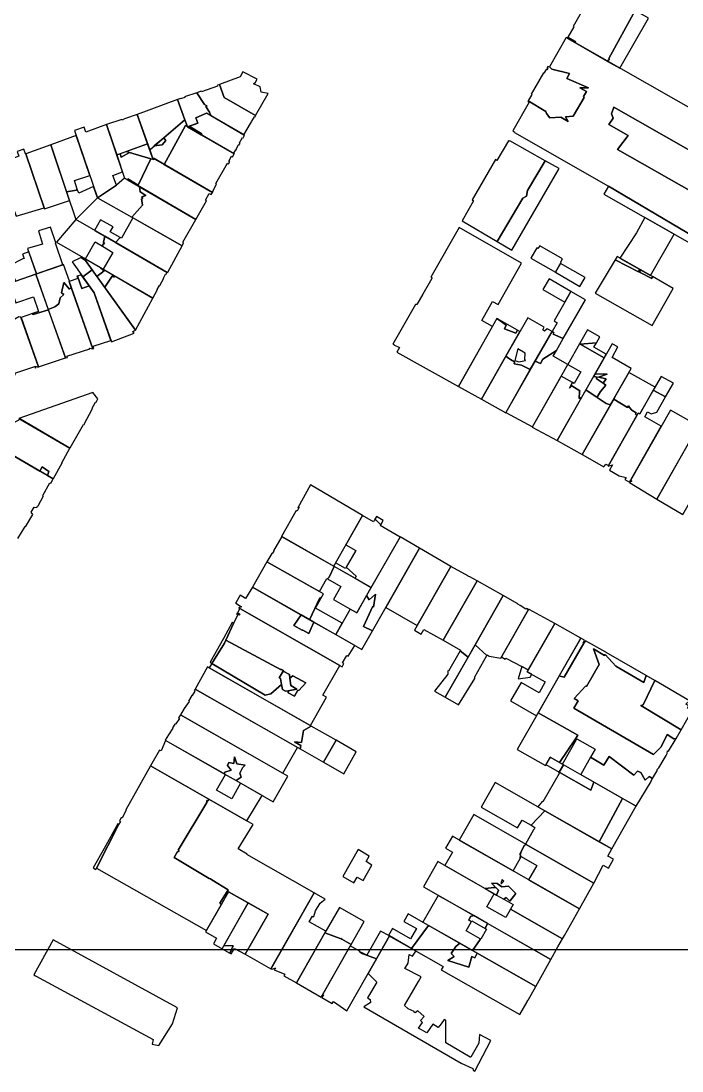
# Model space of a CAD drawing. Header units: metres. Extents: x -20 to 432, y -24 to 322.
# Drawn here: x 137.3 to 265.9, y -23.6 to 180.8 of the extents above; entities that cross this region are included whole.
import ezdxf

# ---------------------------------------------------------------- set-up
doc = ezdxf.new("R2010")
doc.units = ezdxf.units.M

msp = doc.modelspace()

# ---------------------------------------------------------------- linework, layer by layer
for points in [[(0, 0), (400, 0), (400, 300), (0, 300)], [(244.8594, 179.6563), (243.6953, 177.5938), (245.1797, 176.7813), (245.0703, 176.5625), (251.3984, 172.9688), (251.8125, 173.3125), (251.6641, 173.4688), (256.8359, 182.8125), (249.0469, 187.25), (248.9219, 187.0313), (249.0156, 186.9688), (247.6875, 184.625), (247.6016, 184.6875), (244.7734, 179.6875), (244.8594, 179.6563)], [(251.8125, 173.3125), (251.3984, 172.9688), (253.8359, 171.5938), (259.3906, 181.3438), (256.8359, 182.8125), (251.6641, 173.4688), (251.8125, 173.3125)], [(243.5938, 177.4063), (245.0703, 176.5625), (245.1797, 176.7813), (243.6953, 177.5938), (243.5938, 177.4063)], [(244.7578, 162.2188), (246.8672, 165.9063), (246.7734, 166.0625), (247.3281, 167.0625), (246.0703, 167.7813), (247.7344, 167.7813), (243.5234, 169.5938), (244.0703, 170.5313), (240.5938, 171.375), (240.1719, 171.875), (240.1172, 171.7813), (239.8281, 171.9375), (239.6406, 171.625), (239.8047, 171.5625), (239.6484, 171.25), (239.4844, 171.3438), (239.0781, 170.625), (238.9766, 170.6875), (236.5859, 166.5), (236.6875, 166.4375), (236, 165.25), (239.4609, 163.1563), (239.5547, 162.75), (240.2344, 161.9063), (242.3359, 162.0313), (243.7813, 161.2188), (243.2422, 162.0938), (244.7578, 162.2188)], [(182.7656, 168.5), (182.5547, 168.5625), (182.9531, 168.8438), (183.2578, 169.4688), (180.5, 170.875), (180.0078, 169.9063), (175.9844, 168.375), (176.875, 165.875), (182.9766, 162.3438), (185.4063, 166.625), (184.0391, 166.9375), (183.8438, 167.9375), (182.7656, 168.5)], [(174.0313, 163), (174.2188, 162.5313), (174.2422, 162.3438), (180.6719, 158.625), (181.9922, 160.8125), (182.1641, 161.125), (182.2578, 161.2813), (182.7344, 162.125), (182.8203, 162.0625), (182.9766, 162.3438), (176.875, 165.875), (175.9844, 168.375), (175.5, 168.2188), (175.5391, 168.0938), (172.4297, 167), (172.3828, 167.125), (171.5234, 166.8125), (173.0313, 164.5), (173.5, 164.25), (173.5234, 164.2188), (173.3125, 164.0938), (174.0313, 163)], [(174.2188, 162.5313), (174.0313, 163), (173.3125, 164.0938), (173.5234, 164.2188), (173.5, 164.25), (173.0313, 164.5), (171.5234, 166.8125), (169.1719, 166), (169.2031, 165.9063), (168.3906, 165.5938), (168.3516, 165.6875), (167.7891, 165.5), (169.2188, 161.5), (169.7266, 160.1563), (171.75, 160.875), (171.375, 161.9375), (173.4141, 162.8438), (174.2422, 162.3438), (174.2188, 162.5313)], [(162.3906, 155.7188), (169.2188, 161.5), (167.7891, 165.5), (159.9375, 162.5625), (162.3906, 155.7188)], [(268.2188, 147.3125), (271.8125, 153.0938), (252.6641, 164), (252.2344, 162.6875), (252.5234, 161.875), (251.7109, 160.625), (255.4766, 158.4688), (253.4063, 155.75), (268.2188, 147.3125)], [(156.9766, 161.5938), (153.9766, 160.5938), (155.9766, 154.6875), (161.9844, 156.8438), (159.9375, 162.5625), (157.4609, 161.75), (157.0234, 161.4375), (156.9766, 161.5938)], [(165.2109, 152.8438), (169.3516, 160.4375), (169.7031, 160.2188), (169.2188, 161.5), (165.1328, 158.0313), (165.5469, 157.5313), (164.7891, 156.6563), (163.25, 156.4375), (162.3906, 155.7188), (162.9453, 154.1563), (165.2109, 152.8438)], [(172.3906, 158.625), (178.8047, 154.9063), (178.8438, 154.9688), (178.7578, 155.0313), (179.125, 155.6875), (179.2109, 155.6563), (179.2813, 155.7813), (179.1953, 155.8125), (179.6563, 156.6563), (179.7422, 156.5938), (179.9609, 157), (179.875, 157.0313), (180.4531, 158.0938), (180.5391, 158.0313), (180.8203, 158.5625), (173.4141, 162.8438), (171.375, 161.9375), (171.75, 160.875), (170.0391, 160.2813), (172.5078, 158.7813), (172.3906, 158.625)], [(157.0938, 151.375), (153.9766, 160.5938), (149.9688, 159.1563), (149.6328, 160.125), (147.7422, 159.4688), (152.2031, 146.3125), (155.8906, 148.8125), (155.2188, 150.7188), (157.0938, 151.375)], [(169.3516, 160.4375), (165.2109, 152.8438), (174.5781, 147.4063), (174.7031, 147.625), (174.6406, 147.6563), (175.4063, 149.0313), (175.25, 149.125), (177.4844, 153.0625), (177.7031, 152.9375), (177.9531, 153.4063), (177.7813, 153.5), (178.3125, 154.4375), (178.4844, 154.3438), (178.8047, 154.9063), (169.7266, 160.1563), (169.7031, 160.2188), (169.3516, 160.4375)], [(169.7266, 160.1563), (172.3906, 158.625), (172.5078, 158.7813), (170.0391, 160.2813), (169.7266, 160.1563)], [(148.1484, 147.8125), (148.2969, 148.0313), (147.7422, 149.6875), (150.7188, 150.6875), (148.0781, 158.5), (143.1172, 156.6875), (146.1875, 147.5313), (148.1484, 147.8125)], [(164.7891, 156.6563), (165.5469, 157.5313), (165.1328, 158.0313), (163.25, 156.4375), (164.7891, 156.6563)], [(232.3828, 157.3438), (232.1641, 157.4688), (229.9297, 153.625), (229.6406, 153.7813), (225.1016, 145.9688), (225.3984, 145.7813), (223.1406, 141.875), (229.9766, 137.875), (234.9609, 146.2813), (235.6719, 146.6875), (235.8438, 147.75), (239.2813, 153.5625), (232.4531, 157.4688), (232.3828, 157.3438)], [(141.8281, 144.4063), (138.2969, 154.9375), (138.2031, 154.9063), (137.8672, 155.8125), (136.6094, 155.3438), (136.9375, 154.4375), (132.8594, 152.9063), (136.4297, 142.75), (141.8281, 144.4063)], [(141.8984, 144.2188), (146.75, 145.8438), (143.1172, 156.6875), (138.2969, 154.9375), (141.8984, 144.2188)], [(156.6484, 154.9375), (156.8516, 154.2813), (158.4453, 155.1875), (157.8438, 155.375), (156.6484, 154.9375)], [(158.4453, 155.1875), (162.6016, 153.9375), (163.1797, 153.7813), (163.2188, 154), (162.9453, 154.1563), (161.9844, 156.8438), (157.8438, 155.375), (158.4453, 155.1875)], [(158.2031, 149.7813), (158.1328, 150.0313), (160.1406, 148.8125), (162.6016, 153.9375), (158.4453, 155.1875), (156.8516, 154.2813), (156.6484, 154.9375), (155.9766, 154.6875), (157.5, 150.1875), (158.2031, 149.7813)], [(158.1328, 150.0313), (158.2031, 149.7813), (171.3438, 142.1563), (173.4141, 145.7813), (173.2188, 145.9063), (173.9453, 147.1875), (174.3203, 146.9688), (174.5781, 147.4063), (163.2188, 154), (163.1797, 153.7813), (162.6016, 153.9375), (160.1406, 148.8125), (158.1328, 150.0313)], [(234.9609, 146.2813), (229.9766, 137.875), (232.8438, 136.1875), (242.0078, 152.0313), (239.2813, 153.5625), (235.8438, 147.75), (235.6719, 146.6875), (234.9609, 146.2813)], [(161.6563, 146.8125), (160.5547, 147.5), (160.3828, 148.5313), (157.5, 150.1875), (155.8906, 148.8125), (152.2031, 146.3125), (158.875, 142.5625), (161, 144.9063), (160.7891, 146.1563), (161.0156, 146.2188), (160.8281, 146.5313), (161.6563, 146.8125)], [(148.2969, 148.0313), (148.1484, 147.8125), (146.1875, 147.5313), (148, 142.125), (152.2031, 146.3125), (151.4453, 148.5313), (148.5625, 147.2813), (148.2969, 148.0313)], [(160.5547, 147.5), (161.6563, 146.8125), (160.8281, 146.5313), (161.0156, 146.2188), (160.7891, 146.1563), (161, 144.9063), (158.875, 142.5625), (168.6719, 137.0313), (168.9688, 137.5938), (168.8047, 137.7188), (171.3438, 142.1563), (160.3828, 148.5313), (160.5547, 147.5)], [(269.3203, 136.5), (270.0156, 137.7188), (251.6016, 148.625), (250.7188, 147.0625), (269.3203, 136.5)], [(153.3281, 137.4063), (153.5781, 137.4063), (153.3984, 137.7188), (153.6328, 138.875), (148, 142.125), (144.2813, 137.6875), (149.8672, 134.4375), (151.7734, 137.75), (153.2188, 136.9063), (153.3281, 137.4063)], [(155.75, 137.625), (156.6563, 138.625), (154.7031, 139.7188), (155.2422, 140.6875), (152.8047, 142.0625), (151.6484, 140), (155.75, 137.625)], [(156.6563, 138.625), (155.75, 137.625), (165.8047, 131.8125), (165.8984, 131.875), (168.6719, 137.0313), (159.0938, 142.4375), (156.8828, 138.5), (156.6563, 138.625)], [(259.8047, 131.2188), (264.3906, 139.2813), (258.7266, 142.5313), (257.0469, 139.5625), (253.8438, 134.625), (259.8047, 131.2188)], [(140.3672, 131.5313), (145.4531, 133.3125), (144.0391, 137.5313), (144.125, 137.5938), (143.0859, 140.6563), (140.7422, 139.9375), (141.5391, 137.3438), (138.6406, 136.4688), (140.3672, 131.5313)], [(210.4297, 116.2813), (222.4297, 109.625), (229.0625, 121.2813), (226.9766, 122.4688), (229.0781, 126.1563), (230.1328, 125.5625), (234.7344, 133.6563), (222.5625, 140.5938), (217.0625, 130.875), (217.3125, 130.75), (217.2422, 130.625), (215.5156, 127.5938), (214.3594, 125.5625), (214.0547, 125.5625), (209.6953, 117.875), (209.8594, 117.7813), (209.8906, 117.75), (210.9453, 117.1875), (210.4297, 116.2813)], [(153.5781, 137.4063), (153.3281, 137.4063), (153.2188, 136.9063), (155.2344, 135.7188), (153.3281, 132.4375), (163.0156, 126.8125), (163.9141, 128.4688), (163.8281, 128.5), (164.2578, 129.2813), (164.3438, 129.25), (165.1328, 130.6875), (165.0469, 130.7188), (165.4766, 131.5), (165.5625, 131.4688), (165.7109, 131.7188), (165.8047, 131.8125), (153.6328, 138.875), (153.3984, 137.7188), (153.5781, 137.4063)], [(242.3281, 133.9063), (242.6719, 134.5), (238.2969, 137.0313), (237.9063, 136.4688), (237.7031, 136.5938), (236.5391, 134.5938), (241.3047, 131.8438), (242.4453, 133.8125), (242.3281, 133.9063)], [(135.1797, 133.1563), (136.25, 130.0938), (140.3672, 131.5313), (138.8594, 135.8438), (137.6563, 135.4063), (137.9688, 134.5313), (137.7109, 134.4375), (135.1797, 133.1563)], [(257.4531, 131.9688), (257.6484, 132.4688), (253.3047, 134.9375), (252.8984, 134.25), (257.4531, 131.9688)], [(145.6797, 129.8438), (146.7578, 128.5625), (147.1094, 128.9063), (146.7031, 130.0625), (146.7969, 130.0938), (145.6406, 133.375), (140.2109, 131.4688), (142.6484, 124.5938), (143.9453, 125.125), (144.7188, 125.6875), (144.9922, 126.875), (145.6641, 127.5), (145.2188, 127.8438), (145.6797, 129.8438)], [(149.375, 130.9375), (151.1563, 132.3438), (149.875, 134.125), (149.0234, 134.7188), (147.2734, 133.9063), (149.375, 130.9375)], [(153.5078, 132.1563), (152.8359, 132.7188), (149.125, 134.875), (149.0234, 134.7188), (149.875, 134.125), (152.125, 131), (153.5078, 132.1563)], [(246.0625, 129.0938), (247.0625, 130.8125), (242.3047, 133.5625), (241.3047, 131.8438), (246.0625, 129.0938)], [(264.2344, 128.7188), (260.2109, 131), (260.0625, 130.6563), (257.6797, 131.8438), (257.9297, 132.3125), (257.6484, 132.4688), (257.4531, 131.9688), (252.8984, 134.25), (249.0078, 127.8125), (260.125, 121.5), (264.2344, 128.7188)], [(139.6094, 123.8438), (139.6875, 123.625), (142.6641, 124.5625), (140.2109, 131.4688), (135.0156, 129.6875), (136.3594, 125.9063), (139.75, 127.0938), (140.75, 124.25), (139.6094, 123.8438)], [(149.1953, 128.7188), (148.3359, 131.125), (148.2188, 131.0938), (148.375, 130.6563), (146.7031, 130.0625), (151.3359, 116.9688), (151.5234, 117.0313), (151.3516, 117.5), (154.8438, 118.5938), (151.5625, 127.8438), (150.5859, 129.2188), (149.1953, 128.7188)], [(148.3359, 131.125), (149.1953, 128.7188), (150.5859, 129.2188), (149.0547, 131.375), (148.3359, 131.125)], [(159.0938, 120.3125), (159.625, 120.5938), (151.1563, 132.3438), (149.375, 130.9375), (151.5625, 127.8438), (154.9453, 118.2813), (159.3281, 119.9688), (159.0938, 120.3125)], [(155.4922, 131.1875), (152.8359, 132.7188), (153.5078, 132.1563), (152.125, 131), (153.4688, 129.125), (153.6406, 128.9688), (155.1094, 131.0938), (155.4922, 130.9063), (155.4922, 131.1875)], [(163.0156, 126.8125), (155.4922, 131.1875), (155.4922, 130.9063), (155.1094, 131.0938), (153.6406, 128.9688), (153.4688, 129.125), (159.6328, 120.5938), (163.0156, 126.8125)], [(260.2109, 131), (257.9297, 132.3125), (257.6797, 131.8438), (260.0625, 130.6563), (260.2109, 131)], [(146.7578, 128.5625), (145.6797, 129.8438), (145.2188, 127.8438), (145.6641, 127.5), (144.9922, 126.875), (144.7188, 125.6875), (143.9453, 125.125), (142.6484, 124.5938), (145.9766, 115.1875), (146.0625, 115.2188), (146.0859, 115.1875), (146.375, 115.2813), (146.2891, 115.5), (150.7344, 116.9375), (150.6875, 117.0938), (150.9844, 117.0313), (151.3359, 116.9688), (147.1094, 128.9063), (146.7578, 128.5625)], [(243.1172, 126.0625), (244.3125, 128.125), (240.0703, 130.5938), (238.875, 128.5), (243.1172, 126.0625)], [(240.6641, 120.3438), (240.9766, 120.0625), (240.8438, 119.7813), (242.8281, 118.9375), (247.125, 126.4688), (244.3125, 128.125), (243.1172, 126.0625), (241.0313, 122.375), (241.6172, 122.0313), (240.6641, 120.3438)], [(137.3359, 123.125), (136.9219, 123.1563), (135.3438, 122.2813), (135.2813, 122.4688), (133.9453, 121.9063), (131.9063, 121.0625), (135.2578, 111.5938), (136.2656, 111.9375), (136.1719, 112.2188), (140.0313, 113.5313), (140.1641, 113.2188), (140.1016, 113.5625), (140.6953, 113.4063), (140.7656, 113.4375), (137.3359, 123.125)], [(140.7656, 113.4375), (145.9766, 115.1875), (142.6641, 124.5625), (139.6875, 123.625), (139.6094, 123.8438), (137.3594, 123.0625), (140.7656, 113.4375)], [(226.8984, 107.1563), (234.375, 120.3125), (233.9219, 120.5625), (233.5781, 119.9688), (231.375, 120.875), (231.75, 121.5313), (230.0469, 122.7813), (229.9375, 122.8438), (222.4297, 109.625), (226.8984, 107.1563)], [(231.375, 120.875), (233.5781, 119.9688), (233.9219, 120.5625), (230.0469, 122.7813), (231.75, 121.5313), (231.375, 120.875)], [(232.5625, 114.875), (233.3672, 114.4375), (233.2578, 114), (234.6953, 113.7813), (236.4219, 112.9063), (240.6406, 120.3125), (239.6641, 120.875), (239.1797, 120.4063), (238.8359, 120.625), (239.1172, 121.1875), (235.9141, 123), (231.6641, 115.5313), (232.1953, 115.125), (232.5625, 114.875)], [(249.9531, 119.3125), (247.5625, 120.6563), (245.9844, 117.9063), (246.0938, 117.8438), (249.2734, 118.0938), (249.9531, 119.3125)], [(240.9766, 120.0625), (240.6641, 120.3438), (237.3672, 114.5625), (238.3984, 114.125), (238.8672, 114.9375), (241.5391, 116.6563), (242.8281, 118.9375), (240.8438, 119.7813), (240.9766, 120.0625)], [(238.3984, 114.125), (237.3672, 114.5625), (231.6719, 104.5625), (236.8281, 101.7813), (243.7188, 113.9063), (240.8906, 115.5313), (241.5391, 116.6563), (238.8672, 114.9375), (238.3984, 114.125)], [(233.9609, 116.9375), (233.4297, 114.6875), (234.1797, 114.4375), (235.4844, 114.6875), (235.3281, 114.9063), (235.3906, 116.125), (233.9609, 116.9375)], [(250.7813, 115.1875), (246.0938, 117.8438), (245.9844, 117.9063), (243.7188, 113.9063), (246.2422, 112.4688), (244.9375, 110.1875), (244.6172, 110.375), (244.0391, 109.3125), (244.5078, 109.75), (246.0547, 108.75), (245.9609, 108.5625), (245.9453, 107.25), (246.4219, 107.5313), (250.7813, 115.1875)], [(246.0938, 117.8438), (250.7813, 115.1875), (251.1797, 115.9063), (248.7891, 117.25), (249.2734, 118.0938), (246.0938, 117.8438)], [(251.2031, 111.125), (250.5625, 110.2813), (251.1328, 109.875), (250.0469, 108.625), (249.5156, 107.6563), (249.4141, 107.4688), (251.1484, 106.3125), (251.9844, 106.0313), (252.0313, 106.0938), (256.0391, 113.125), (252.3125, 115.25), (253.4688, 117.3125), (252.3438, 117.9375), (249.0078, 112.0938), (251.3984, 112.0313), (249.6563, 111.4063), (251.2031, 111.125)], [(233.3672, 114.4375), (232.5625, 114.875), (232.1953, 115.125), (231.6641, 115.5313), (226.8984, 107.1563), (231.6406, 104.5), (236.4219, 112.9063), (234.6953, 113.7813), (233.2578, 114), (233.3672, 114.4375)], [(245.9609, 108.5625), (246.0547, 108.75), (244.5078, 109.75), (244.0391, 109.3125), (244.6172, 110.375), (242.4219, 111.625), (236.7969, 101.7188), (241.6406, 99.125), (246.4219, 107.5313), (245.9453, 107.25), (245.9609, 108.5625)], [(249.2578, 111.1875), (249.4844, 111.4375), (248.7344, 111.5938), (247.2344, 108.9688), (249.2344, 107.5938), (249.5156, 107.6563), (250.0469, 108.625), (251.1328, 109.875), (250.5625, 110.2813), (249.2578, 111.1875)], [(250.5625, 110.2813), (251.2031, 111.125), (249.6563, 111.4063), (251.3984, 112.0313), (249.0078, 112.0938), (248.7344, 111.5938), (249.4844, 111.4375), (249.2578, 111.1875), (250.5625, 110.2813)], [(255.3281, 105.5313), (255.5156, 105.875), (255.7188, 105.5), (256.1406, 105.0313), (257.0234, 104.5), (256.8828, 104.2188), (257.1328, 103.9688), (257.4219, 104.4375), (257.7188, 104.2813), (260.6797, 109.4688), (255.6016, 112.375), (252.8125, 107.4688), (252.6484, 107.1563), (255.3281, 105.5313)], [(264.2422, 110.25), (261.8828, 111.5938), (260.3359, 108.875), (262.7344, 107.5938), (264.2422, 110.25)], [(151.3203, 108.4688), (136.9375, 103.4063), (146.8672, 97.625), (146.8984, 97.6563), (149.4844, 102.25), (149.5547, 102.1875), (151.2813, 105.3438), (151.1953, 105.4063), (151.8516, 106.5938), (151.9375, 106.5625), (152.2813, 107.1875), (151.3203, 108.4688)], [(249.2344, 107.5938), (247.2344, 108.9688), (241.6406, 99.125), (246.5156, 96.4063), (251.9844, 106.0313), (251.1484, 106.3125), (249.4141, 107.4688), (249.5156, 107.6563), (249.2344, 107.5938)], [(260.3359, 108.875), (257.7188, 104.2813), (257.4219, 104.4375), (251.5391, 94.125), (252.4219, 94.3438), (251.8359, 93.3438), (253.6719, 92.2188), (255.0625, 91.875), (254.8359, 91.5), (255.6875, 90.9688), (261.8984, 101.9063), (258.6953, 103.7188), (259.2266, 104.6563), (259.8984, 104.2813), (261.0156, 104.5938), (262.7344, 107.5938), (260.3359, 108.875)], [(256.1563, 91.1875), (255.7109, 90.9063), (261.0078, 87.6875), (272.3047, 107.5313), (272.4766, 107.8125), (269.6797, 109.4063), (267.1797, 105), (267.3438, 104.375), (267.8828, 104.0938), (267.2656, 103), (263.6875, 105.0313), (255.8906, 91.3438), (256.1563, 91.1875)], [(255.5156, 105.875), (255.3281, 105.5313), (252.6484, 107.1563), (246.5156, 96.4063), (250.7188, 94), (251.125, 94.5), (251.6016, 94.2188), (257.1328, 103.9688), (256.8828, 104.2188), (257.0234, 104.5), (256.1406, 105.0313), (255.7188, 105.5), (255.5156, 105.875)], [(141.4922, 93.9688), (142.7344, 93.0625), (142.4922, 92.3125), (143.6328, 91.6563), (143.6797, 91.6875), (145.3594, 94.75), (145.2891, 94.75), (146.8281, 97.5938), (137.2266, 103.25), (135.7109, 102.4375), (134.2734, 102.4688), (130.4766, 101.125), (132.3984, 95.6875), (135.0625, 96.625), (141.0313, 93.1563), (141.4922, 93.9688)], [(272.625, 96.1563), (267.4688, 99.0313), (261.0078, 87.6875), (266.1016, 84.7188), (272.625, 96.1563)], [(142.7344, 93.0625), (141.4922, 93.9688), (141.0313, 93.1563), (142.4922, 92.3125), (142.7344, 93.0625)], [(190.8125, 85.4063), (190.7891, 85.3438), (188.0313, 80.4375), (198.1797, 74.6563), (203.7891, 84.5), (193.6484, 90.4688), (191.1719, 86.0313), (191.4688, 86.125), (191.0469, 85.3438), (190.9063, 85.4375), (190.8125, 85.4063)], [(207.3281, 82.7188), (206.3516, 83.6875), (206.1406, 83.6875), (205.9141, 83.2813), (203.7891, 84.5), (200.5313, 78.7813), (202.4453, 77.6875), (200.5859, 74.4375), (202.5469, 72.7188), (202.3438, 72.2813), (205.4688, 70.5), (211.0703, 80.3125), (207.2188, 82.5313), (207.3281, 82.7188)], [(206.3516, 83.6875), (207.3281, 82.7188), (207.7969, 83.5625), (206.5, 84.2813), (206.1406, 83.6875), (206.3516, 83.6875)], [(197.2891, 72.5313), (198.2734, 74.5938), (188.0859, 80.4063), (186.4375, 77.625), (186.5234, 77.5625), (186.25, 77.1875), (186.1484, 77.125), (185.1875, 75.5), (195.3906, 69.6875), (196.8516, 72.25), (196.9922, 72.1875), (197.2891, 72.5313)], [(205.8125, 66.875), (203.9844, 62.875), (205.7031, 62.0625), (214.8828, 78.1563), (211.1094, 80.375), (204.5781, 68.9375), (205.0781, 68.0938), (206.2734, 69.2188), (205.9453, 66.6563), (205.8125, 66.875)], [(220.9688, 74.5938), (214.8828, 78.1563), (208.2891, 66.5938), (214.4063, 63.0938), (220.9688, 74.5938)], [(193.4844, 64.2188), (195.4609, 68.5), (195.6719, 68.375), (196.1641, 69.25), (185.1875, 75.5), (182.3828, 70.5625), (193.4844, 64.2188)], [(198.2734, 74.5938), (197.2891, 72.5313), (196.9922, 72.1875), (199.5859, 70.6875), (198.1172, 68.125), (202.6406, 65.5313), (205.4688, 70.5), (198.2734, 74.5938)], [(202.3438, 72.2813), (202.5469, 72.7188), (200.5859, 74.4375), (200.4375, 74.1875), (198.5313, 75.2813), (198.1797, 74.6563), (202.3438, 72.2813)], [(224.375, 72.625), (224.3906, 72.7188), (220.9688, 74.5938), (213.8672, 62.1563), (215.1953, 61.4063), (215.7344, 62.3438), (219.4766, 60.2188), (226.0781, 71.8125), (224.6719, 72.5625), (224.375, 72.625)], [(222.8281, 58.3125), (222.7656, 58.1875), (224.3203, 56.9375), (231.1563, 68.9375), (226.0781, 71.8125), (219.4766, 60.2188), (222.8281, 58.3125)], [(179.1172, 67.5), (179.1016, 67.4688), (179.1641, 67.4688), (180.2422, 66.75), (179.6406, 66.5625), (179.8984, 66.4063), (199.7891, 55.0625), (200.1484, 55.6875), (199.8984, 55.8438), (200.7344, 57.2813), (201.0156, 57.125), (202.2656, 59.2188), (194.3047, 63.75), (193.3359, 61.5625), (192.1484, 62.2188), (192.0234, 62.1563), (190.4375, 63.0938), (191.8438, 65.1563), (182.3828, 70.5625), (181.0469, 68.3438), (179.9844, 68.9688), (179.1172, 67.5)], [(195.4609, 68.5), (193.4844, 64.2188), (198.5625, 61.3438), (199.8203, 63.5313), (194.6016, 66.5), (195.6719, 68.375), (195.4609, 68.5)], [(203.9844, 62.875), (205.8125, 66.875), (205.9453, 66.6563), (206.2734, 69.2188), (205.0781, 68.0938), (204.5781, 68.9375), (202.6406, 65.5313), (201.3828, 66.2813), (198.5625, 61.3438), (203.6406, 58.4375), (205.7031, 62.0625), (203.9844, 62.875)], [(230.6563, 56.7188), (236.0781, 66.2188), (235.9844, 66.2188), (235.6563, 66.4063), (235.5781, 66.2813), (234.4219, 66.9688), (233.9609, 67.25), (234, 67.3438), (231.1563, 68.9375), (225.6719, 59.3125), (227.9531, 57.25), (228.0313, 57.4063), (228.4219, 57.1563), (230.6563, 56.7188)], [(177.1875, 60.25), (187.9297, 54.4375), (187.875, 54.5938), (188.3906, 54.3125), (188.3281, 54.2188), (189.5703, 53.5313), (189.6484, 52.875), (190.2422, 53.3125), (192.7656, 51.9063), (191.3594, 50.4375), (191.2266, 50.5313), (190.5703, 49.3125), (189.3203, 50), (189.3125, 50.375), (188.8203, 50.2813), (188.2188, 50.625), (188.0234, 51.625), (185.9375, 49.7813), (184.8125, 49.5625), (174.4922, 55.7188), (173.9375, 54.8438), (193.6406, 43.625), (196.7891, 49.125), (196.0703, 49.5625), (199.3594, 55.3125), (179.8984, 66.4063), (179.4297, 65.5313), (179.8906, 65.2813), (179.8672, 65.1875), (179.4922, 65.25), (178.6875, 63.5), (177.1875, 60.25)], [(179.4922, 65.25), (179.8672, 65.1875), (179.8906, 65.2813), (179.4297, 65.5313), (179.2969, 65.3125), (179.4922, 65.25)], [(234.7969, 55.0938), (236.0234, 54.4375), (241.1797, 63.4688), (236.1797, 66.2188), (236.0781, 66.2188), (230.8047, 56.9688), (231.5469, 56.5313), (231.6563, 56.7188), (234.7969, 55.0938)], [(176.9063, 59.625), (177.1875, 60.25), (178.6875, 63.5), (178.4063, 63.6563), (176.7344, 60.5938), (174.1406, 55.9375), (174.4922, 55.7188), (176.9063, 59.625)], [(194.3047, 63.75), (191.8438, 65.1563), (190.4375, 63.0938), (192.0234, 62.1563), (192.1484, 62.2188), (193.3359, 61.5625), (194.3047, 63.75)], [(232.5781, 48.4063), (237.6172, 45.5313), (246.2266, 60.625), (241.1797, 63.4688), (235.8281, 54.0938), (239.3125, 52.125), (238.1094, 50), (234.625, 52), (232.5781, 48.4063)], [(187.9297, 54.4375), (177.1875, 60.25), (176.9063, 59.625), (174.4922, 55.7188), (184.8125, 49.5625), (185.9375, 49.7813), (188.0234, 51.625), (187.8047, 52.7813), (187.5859, 52.9063), (188.3281, 54.2188), (188.3906, 54.3125), (187.875, 54.5938), (187.9297, 54.4375)], [(222.4297, 47.6563), (225.6328, 52.75), (225.6094, 53.125), (227.9531, 57.25), (225.6719, 59.3125), (219.8594, 49.125), (222.4297, 47.6563)], [(257.2969, 34.75), (257.9453, 34.4688), (258.7578, 33), (259.5313, 33.7188), (260.2109, 33.3125), (261.1563, 34.9375), (261.0156, 35.0313), (261.4141, 35.375), (262.8125, 37.8125), (263.0156, 38.1563), (263.125, 38.6875), (263.2891, 38.625), (264.7578, 41.125), (264.3438, 41.0625), (263.0703, 41.9063), (261.8438, 39.4688), (260.3906, 37.9688), (244.8984, 47.0313), (245.7109, 48.4375), (244.9766, 48.875), (247.1953, 51.375), (247.3594, 51.25), (249.8281, 55.5), (248.7188, 58.5313), (250.8438, 57.25), (250.9609, 57.4688), (253.0547, 55.1563), (258.5156, 51.9688), (258.9531, 53.3438), (251.1797, 57.8438), (251.1328, 57.875), (247.1328, 60.125), (246.8516, 59.6563), (243.0234, 53.0313), (242.1953, 53.25), (242.0625, 53.3125), (237.9453, 46.0938), (245.6563, 41.75), (245.1797, 41.0313), (245.3984, 40.9063), (245.4766, 41.0313), (249.0469, 39), (248.1484, 37.4375), (250.7188, 35.9063), (251.7578, 37.5938), (256.5547, 33.9688), (257.2969, 34.75)], [(242.1953, 53.25), (243.0234, 53.0313), (246.8516, 59.6563), (246.7031, 59.75), (246.9688, 60.2188), (246.2266, 60.625), (242.0625, 53.3125), (242.1953, 53.25)], [(220.4922, 54.2188), (220.3984, 54.25), (220.3672, 53.5938), (217.75, 50.3438), (219.8594, 49.125), (224.3203, 56.9375), (222.7656, 58.1875), (220.4922, 54.2188)], [(247.3594, 51.25), (247.1953, 51.375), (244.9766, 48.875), (245.7109, 48.4375), (244.8984, 47.0313), (260.3906, 37.9688), (261.8438, 39.4688), (263.0703, 41.9063), (264.3438, 41.0625), (264.7578, 41.125), (265.7422, 42.8125), (257.8984, 47.5), (258.3672, 47.625), (260.6172, 52.375), (258.9531, 53.3438), (258.5156, 51.9688), (253.0547, 55.1563), (250.9609, 57.4688), (250.8438, 57.25), (248.7188, 58.5313), (249.8281, 55.5), (247.3594, 51.25)], [(193.7734, 43.5313), (173.625, 55.0313), (171.2188, 50.7188), (191.6719, 39.0625), (191.7891, 39.7188), (190.5547, 40.4688), (191.8984, 40.3125), (192.3281, 42.6563), (193.7734, 43.5313)], [(189.6484, 52.875), (189.5703, 53.5313), (188.3281, 54.2188), (187.5859, 52.9063), (187.8047, 52.7813), (188.0234, 51.625), (188.2188, 50.625), (188.8203, 50.2813), (189.3125, 50.375), (191.0078, 50.6875), (189.8281, 51.4375), (189.6484, 52.875)], [(191.3594, 50.4375), (192.7656, 51.9063), (190.2422, 53.3125), (189.6484, 52.875), (189.8281, 51.4375), (191.0078, 50.6875), (189.3125, 50.375), (189.3203, 50), (190.5703, 49.3125), (191.2266, 50.5313), (191.3594, 50.4375)], [(236.4063, 53.0625), (236.7031, 53.5938), (235.8281, 54.0938), (236.0234, 54.4375), (234.7969, 55.0938), (234.0625, 52.6875), (236.4063, 53.0625)], [(257.8984, 47.5), (265.7422, 42.8125), (267.9766, 46.6563), (266.9922, 47), (267.2734, 47.4688), (266.6641, 47.8125), (267.4141, 48.4063), (260.6172, 52.375), (258.3672, 47.625), (257.8984, 47.5)], [(169.9063, 48.375), (170.0781, 48.2813), (169.1016, 46.9375), (168.3984, 45.6875), (188.2578, 34.3438), (191.125, 39.375), (171.2188, 50.7188), (171.0313, 50.375), (171.1641, 50.3125), (170.6719, 49.4375), (170.5469, 49.5), (169.9063, 48.375)], [(167.4688, 43.9688), (167.2734, 43.875), (166.8438, 43.1563), (166.9063, 43.125), (166.0625, 41.8438), (165.3984, 40.75), (176.8672, 34.2188), (177.0078, 34.5625), (178.2266, 34.9063), (177.5391, 35.875), (177.7578, 36.4063), (178.7344, 36.25), (178.875, 37.5313), (179.3281, 36.1563), (180.9531, 35.9063), (180.4141, 35.375), (179.9219, 34.375), (180.1875, 33.5625), (179.1719, 32.9063), (186.3906, 28.7813), (189.2422, 33.7813), (168.3672, 45.6875), (168.0078, 45.0938), (168.1641, 45), (167.4688, 43.9688)], [(240.2891, 37.4688), (242.0703, 36.4375), (245.1797, 41.0313), (245.6563, 41.75), (237.9453, 46.0938), (233.8672, 38.9375), (239.3516, 35.8125), (240.2891, 37.4688)], [(193.7734, 43.5313), (192.3281, 42.6563), (191.8984, 40.3125), (190.5547, 40.4688), (191.7891, 39.7188), (191.6719, 39.0625), (196.1953, 36.4688), (198.6406, 40.75), (193.7734, 43.5313)], [(245.3984, 40.9063), (245.1797, 41.0313), (242.0703, 36.4375), (242.6641, 36.125), (245.3984, 40.9063)], [(164.6172, 38.6875), (164.2813, 38.8125), (162.5313, 35.75), (181.25, 25.0625), (184.2734, 30), (180.0625, 32.375), (178.3281, 29.3438), (175.3984, 31.0313), (177.1328, 34.0625), (165.4844, 40.6875), (164.6172, 38.6875)], [(202.5625, 38.5313), (198.6406, 40.75), (196.1953, 36.4688), (200.125, 34.25), (202.5625, 38.5313)], [(177.0078, 34.5625), (176.8672, 34.2188), (179.1719, 32.9063), (180.1875, 33.5625), (179.9219, 34.375), (180.4141, 35.375), (180.9531, 35.9063), (179.3281, 36.1563), (178.875, 37.5313), (178.7344, 36.25), (177.7578, 36.4063), (177.5391, 35.875), (178.2266, 34.9063), (177.0078, 34.5625)], [(240.2891, 37.4688), (239.4688, 36.0313), (242.0313, 34.5625), (242.875, 36), (240.2891, 37.4688)], [(257.9453, 34.4688), (257.2969, 34.75), (256.5547, 33.9688), (251.7578, 37.5938), (250.7188, 35.9063), (248.1484, 37.4375), (246.2344, 34.0625), (257, 27.9375), (259.8984, 32.75), (259.9531, 32.875), (260.2109, 33.3125), (259.5313, 33.7188), (258.7578, 33), (257.9453, 34.4688)], [(152.0156, 15.875), (173.4219, 3.75), (176.3203, 8.8125), (176.0078, 9.0313), (177.6563, 11.625), (174.4453, 13.5625), (174.2031, 13.8125), (173.9297, 13.875), (167.1094, 17.9375), (167.7344, 19), (168.1328, 19.2188), (167.9453, 19.3438), (173.4922, 28.6563), (173.5234, 29), (173.6563, 28.9375), (173.8594, 29.2813), (162.5313, 35.75), (157.7188, 27.2188), (157.7422, 27.0313), (157.0391, 25.6563), (156.8516, 25.6563), (156.5078, 25.0625), (156.6875, 24.9688), (156.3906, 24.4063), (152.0156, 15.875)], [(242.0313, 34.5625), (248.1641, 31.0313), (248.8047, 32.5938), (242.875, 36), (242.0313, 34.5625)], [(248.1641, 31.0313), (242.0313, 34.5625), (241.9141, 34.375), (242.0078, 34.3125), (238.8438, 28.75), (238.7344, 28.8125), (237.8828, 27.7813), (249.7813, 21), (254.3594, 29.4375), (248.8047, 32.5938), (248.1641, 31.0313)], [(239.2266, 27.0313), (229.6016, 32.5313), (226.875, 27.75), (233.9375, 23.7188), (234.8047, 25.2188), (236.5781, 24.2188), (239.2266, 27.0313)], [(174.2031, 13.8125), (174.4453, 13.5625), (177.6563, 11.625), (176.0078, 9.0313), (176.3203, 8.8125), (177.7266, 11.2813), (185.3984, 6.9063), (180.9219, -0.875), (185.9297, -3.75), (194.3594, 11.0313), (181.2578, 18.5), (181.3125, 18.5938), (179.6172, 19.625), (182.5156, 24.3438), (173.8594, 29.2813), (173.6563, 28.9375), (173.5234, 29), (173.4922, 28.6563), (167.9453, 19.3438), (168.1328, 19.2188), (167.7344, 19), (167.1094, 17.9375), (173.9297, 13.875), (174.2031, 13.8125)], [(257, 27.9375), (254.3594, 29.4375), (249.7813, 21), (252.2656, 19.5938), (256.9297, 27.8438), (257, 27.9375)], [(237.3125, 23.5938), (237.0547, 23.3125), (235.4688, 20.5313), (248.75, 12.9688), (250.6016, 16.4375), (251.6563, 15.875), (252.5781, 17.625), (251.5156, 18.1875), (252.2656, 19.5938), (239.2266, 27.0313), (236.5781, 24.2188), (237.3281, 23.7813), (237.2422, 23.625), (237.3125, 23.5938)], [(234.4141, 17.7188), (234.5, 18.4375), (234.4063, 18.5), (234.5469, 18.8125), (234.5781, 18.9375), (235.2031, 20.2813), (235.625, 20.4375), (225.4063, 26.2813), (222.5781, 21.3125), (233.0625, 15.3438), (234.4141, 17.7188)], [(156.3906, 24.4063), (156.2031, 24.5), (153.4922, 19.6875), (151.375, 15.9063), (151.8828, 15.5938), (152.0156, 15.875), (156.3906, 24.4063)], [(231.2656, 9.8125), (233.0938, 8.7813), (232.5781, 7.875), (242.6719, 2.125), (243.0469, 2.75), (245.9922, 7.9688), (221.25, 22.0625), (219.9219, 19.75), (221.25, 18.9688), (219.7656, 16.375), (227.6641, 11.875), (229.3672, 12.0625), (229.5, 12.2813), (228.8672, 12.9063), (229.9688, 12.875), (230.9063, 12.25), (232.1641, 12.375), (233.5938, 10.9063), (232.4453, 9.4063), (231.7109, 10.125), (231.2656, 9.8125)], [(202.1094, 13), (202.75, 14.0938), (203.8828, 13.4688), (205.6016, 16.4688), (204.4609, 17.125), (205.1016, 18.2188), (202.9453, 19.4688), (199.9531, 14.2188), (202.1094, 13)], [(234.5, 18.4375), (234.4141, 17.7188), (234.6484, 18.125), (237.6797, 16.375), (236.0938, 13.5938), (245.9922, 7.9688), (248.75, 12.9688), (235.625, 20.4375), (235.2031, 20.2813), (234.5781, 18.9375), (234.5469, 18.8125), (234.4063, 18.5), (234.5, 18.4375)], [(232.5781, 7.875), (231.6563, 6.25), (227.9688, 8.3438), (229.4063, 10.875), (218.4297, 17.125), (215.6328, 12.2188), (240.4141, -1.9062), (241.7969, 0.5625), (242.6719, 2.125), (232.5781, 7.875)], [(232.1641, 12.375), (230.9063, 12.25), (229.9688, 12.875), (228.8672, 12.9063), (229.5, 12.2813), (229.3672, 12.0625), (229.6875, 12.0938), (230.2031, 11.5938), (229.8594, 10.625), (231.2656, 9.8125), (231.7109, 10.125), (232.4453, 9.4063), (233.5938, 10.9063), (232.1641, 12.375)], [(230.9453, 13.6563), (230.6563, 12.8438), (230.7891, 12.8438), (231.2578, 13.3438), (230.9453, 13.6563)], [(176.4609, 0.1563), (181.5547, 9.0938), (177.7266, 11.2813), (173.2656, 3.4688), (175.3906, 2.2188), (174.7656, 1.1563), (176.4609, 0.1563)], [(194.3359, 6.4375), (194.6172, 7.5313), (195.5469, 9.0313), (196.4844, 9.8125), (194.3594, 11.0313), (185.9766, -3.6875), (186.2266, -3.7812), (186.8203, -3.5312), (186.5859, -3.9375), (188.6406, -4.7812), (188.4531, -5.0937), (190.9219, -6.4375), (196.625, 3.5625), (193.4063, 5.4063), (194.0469, 6.5313), (194.2734, 6.375), (194.3359, 6.4375)], [(223.9297, 3.6875), (224.9453, 5.5), (224.4844, 5.75), (224.7813, 6.4688), (225.4063, 6.6563), (218.5234, 10.5625), (215.5313, 5.3438), (225.1484, -0.1562), (226.6328, 2), (226.6953, 2.125), (223.9297, 3.6875)], [(229.6875, 12.0938), (229.3672, 12.0625), (227.6641, 11.875), (229.8594, 10.625), (230.2031, 11.5938), (229.6875, 12.0938)], [(176.8281, 0.8125), (178.6328, 0.75), (177.9375, -0.6562), (178.25, -0.8437), (178.8516, 0.25), (180.9219, -0.875), (185.3984, 6.9063), (181.5547, 9.0938), (176.8281, 0.8125)], [(196.4453, 3.25), (199.4219, 2.1875), (199.5, 2.0938), (199.5313, 2.1563), (199.75, 2.0625), (201.5703, 1), (204.1094, 5.4688), (199.2734, 8.2188), (196.4453, 3.25)], [(208.8594, 2.75), (213.2891, 0.2188), (216.6172, 4.6875), (216.5078, 4.7813), (212.6406, 6.9688), (211.8047, 5.5), (214.2578, 4.0938), (213.1172, 2.0938), (209.625, 4.0938), (208.8594, 2.75)], [(225.4063, 6.6563), (224.7813, 6.4688), (224.4844, 5.75), (224.9453, 5.5), (225.0156, 5.5938), (227.6406, 4.125), (228.1094, 5.0938), (225.4063, 6.6563)], [(221.0156, -0.75), (221.9219, 0.625), (222.6875, 1.25), (216.6172, 4.6875), (213.2891, 0.2188), (219.4375, -3.2812), (219.0625, -3.9375), (234.3672, -12.6562), (235.7813, -10.1875), (235.9063, -9.7812), (235.9844, -9.8125), (237.4844, -7.1875), (226.1016, -0.6875), (225.6094, -1.625), (225.0625, -1.3437), (224.4375, -3.4375), (220.3516, -2.0937), (221.5938, -1.3125), (221.0156, -0.75)], [(227.6406, 4.125), (227.8828, 3.9688), (226.7891, 2.0625), (226.6953, 2.125), (226.6328, 2), (225.1484, -0.1562), (237.4844, -7.1875), (240.4141, -1.9062), (228.1094, 5.0938), (227.6406, 4.125)], [(199.4219, 2.1875), (196.4453, 3.25), (190.9219, -6.4375), (195.7188, -9.25), (201.5703, 1), (199.75, 2.0625), (199.5313, 2.1563), (199.5, 2.0938), (199.4219, 2.1875)], [(203.4844, -0.7187), (206.5078, -1.8125), (209.0469, 2.6563), (207.2969, 3.625), (204.5859, -1.0937), (203.5938, -0.5312), (203.5391, -0.625), (203.4844, -0.7187)], [(204.0469, -11.125), (222.9531, -22.0937), (225.2422, -23.1562), (225.3047, -23.4375), (225.5938, -23.625), (228.7266, -17.6875), (226.5469, -16.5312), (226.4297, -18.2187), (224.8516, -20.9062), (224.7422, -20.9062), (219.9531, -18.125), (220, -13.7187), (219.6875, -13.625), (219.0781, -14.4375), (218.5, -15.1875), (217.4531, -14.5), (216.2656, -16.2187), (214.6719, -15.3125), (215.4688, -14.1562), (215.0625, -13.7812), (215.7734, -13.0312), (214.5625, -11.9375), (213.9922, -12.2812), (213.8359, -12.1875), (213.8281, -12.0625), (212.6406, -11.5), (211.9375, -10.8437), (214.6797, -6.1875), (215.1875, -5.3125), (211.9922, -3.6875), (212.4609, -2.9375), (212.6563, -2.625), (212.8594, -0.9375), (213.5156, -1.2812), (214.1484, -0.2812), (209.0469, 2.6563), (204.8984, -4.625), (206.5625, -6.3125), (204.7422, -9.375), (205.2734, -9.6875), (205.3516, -10.2812), (205.2891, -10.375), (204.0469, -11.125)], [(166.8047, -14.4375), (167.7813, -11.3125), (143.6094, 1.9063), (139.8438, -4.9062), (140.1641, -5.0937), (163.0625, -17.5), (162.8828, -18.375), (164.1797, -18.6875), (166.8047, -14.4375)], [(178.6328, 0.75), (176.8281, 0.8125), (176.4609, 0.1563), (177.9375, -0.6562), (178.6328, 0.75)], [(206.5078, -1.8125), (203.4844, -0.7187), (203.5391, -0.625), (203.2109, -0.4375), (203.2969, -0.375), (201.4063, 0.7188), (196.0625, -8.6562), (196.2188, -8.7812), (195.8906, -9.3437), (197.8828, -10.5), (198.1094, -10.0937), (200.7188, -11.9375), (206.5078, -1.8125)], [(221.9219, 0.625), (221.0156, -0.75), (221.5938, -1.3125), (220.3516, -2.0937), (224.4375, -3.4375), (225.0625, -1.3437), (225.6094, -1.625), (226.1016, -0.6875), (222.6875, 1.25), (221.9219, 0.625)]]:
    msp.add_lwpolyline(points, close=True)
for points in [[(280.6172, 156.3438), (243.4063, 177.5313), (240.1719, 171.875), (240.5938, 171.375), (244.0703, 170.5313), (243.5234, 169.5938), (247.7344, 167.7813), (246.0703, 167.7813), (247.3281, 167.0625), (246.7734, 166.0625), (246.8672, 165.9063), (246.8672, 165.9063), (244.7578, 162.2188), (243.2422, 162.0938), (243.7813, 161.2188), (242.3359, 162.0313), (240.2344, 161.9063), (239.5547, 162.75), (239.4609, 163.1563), (236, 165.25), (235.9375, 165.125), (236.2266, 164.9688), (233.0234, 159.375), (233.3828, 159.1563), (233.3203, 159.0313), (251.6016, 148.625), (270.0156, 137.7188)], [(268.2188, 147.3125), (253.4063, 155.75), (255.4766, 158.4688), (251.7109, 160.625), (252.5234, 161.875), (252.2344, 162.6875), (252.6641, 164), (271.8125, 153.0938)], [(136.7578, 80), (138.125, 82.375), (138.2422, 82.2813), (139.625, 84.6875), (139.3438, 85.125), (139.9063, 86.125), (140.4375, 86.0938), (140.5703, 86.3125), (140.6563, 86.4063), (141.75, 88.3438), (141.6172, 88.4063), (142.9844, 90.8438), (143.1172, 90.7813), (143.6328, 91.6563), (135.0625, 96.625)]]:
    msp.add_lwpolyline(points)

doc.saveas('drawing.dxf')
